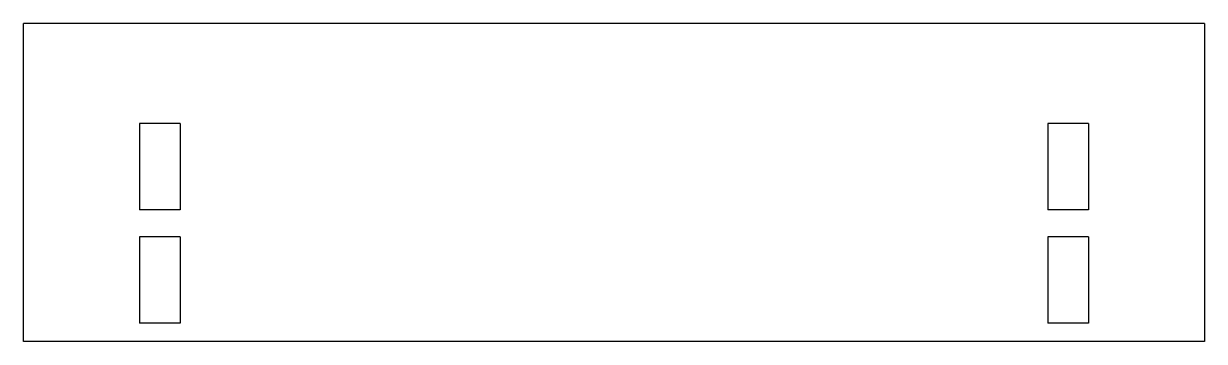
# Model space of a CAD drawing. Header units: millimetres. Extents: x 0 to 260, y -70 to 0.
import ezdxf

# ---------------------------------------------------------------- set-up
doc = ezdxf.new("R2010")
doc.units = ezdxf.units.MM
doc.layers.add('flat', color=7, linetype='CONTINUOUS')

msp = doc.modelspace()

# ---------------------------------------------------------------- linework, layer by layer
at = {"layer": 'flat'}
for p, q in [((260, 0), (0, 0)), ((0, -70), (0, 0)), ((260, 0), (260, -70)), ((25.5, -22), (25.5, -41)), ((34.5, -22), (25.5, -22)), ((34.5, -22), (34.5, -41)), ((225.5, -22), (225.5, -41)), ((234.5, -22), (225.5, -22)), ((234.5, -22), (234.5, -41)), ((34.5, -41), (25.5, -41)), ((234.5, -41), (225.5, -41)), ((25.5, -47), (25.5, -66)), ((34.5, -47), (25.5, -47)), ((34.5, -47), (34.5, -66)), ((225.5, -47), (225.5, -66)), ((234.5, -47), (225.5, -47)), ((234.5, -47), (234.5, -66)), ((34.5, -66), (25.5, -66)), ((234.5, -66), (225.5, -66)), ((260, -70), (0, -70))]:
    msp.add_line(p, q, dxfattribs=at)

doc.saveas('drawing.dxf')
